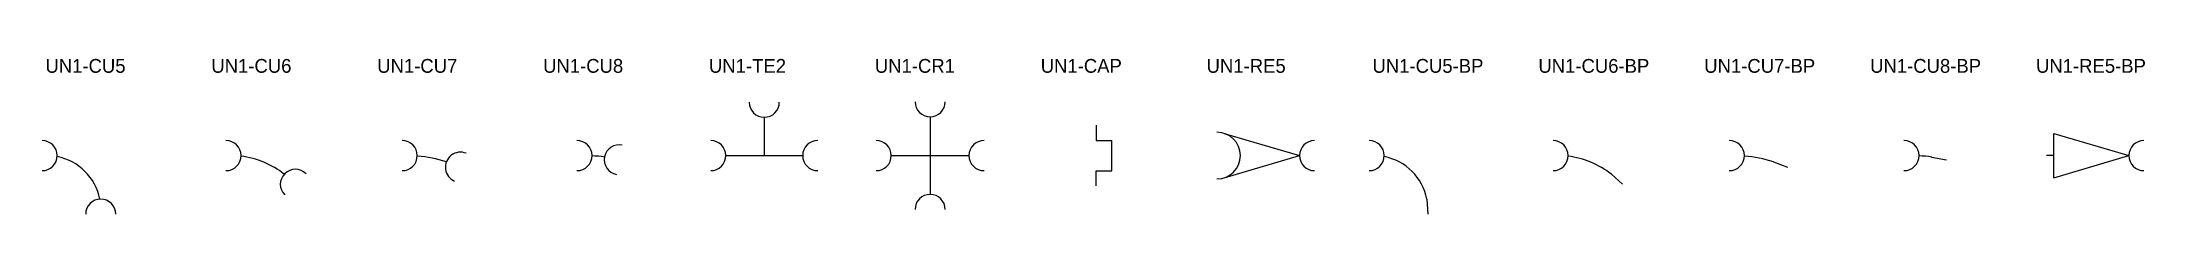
# Model space of a CAD drawing. Header units: metres. Extents: x -4 to 148, y -4 to 7.
import ezdxf

# ---------------------------------------------------------------- set-up
doc = ezdxf.new("R2010")
doc.units = ezdxf.units.M

# ---------------------------------------------------------------- blocks, each defined once
blk = doc.blocks.new('UN1-CU5')
at = {"color": 0}
for centre, radius, start, end in [((-4.24, 0), 1.09, 270, 90), ((-3.92, -3.92), 3.93, 11.148, 78.852), ((0, -4.24), 1.09, 0, 180)]:
    blk.add_arc(centre, radius, start, end, dxfattribs=at)
blk = doc.blocks.new('UN1-CU6')
at = {"color": 0}
for centre, radius, start, end in [((-2.94, 0), 1.09, 270, 90), ((-2.61, -6.31), 6.31, 51.9237, 83.0763), ((2.08, -2.08), 1.09, 45, 225)]:
    blk.add_arc(centre, radius, start, end, dxfattribs=at)
blk = doc.blocks.new('UN1-CU7')
at = {"color": 0}
for centre, radius, start, end in [((-2.19, 0), 1.09, 270, 90), ((2.02, -0.84), 1.09, 67.5, 247.5), ((-1.86, -9.36), 9.36, 72.1659, 85.3341)]:
    blk.add_arc(centre, radius, start, end, dxfattribs=at)
blk = doc.blocks.new('UN1-CU8')
at = {"color": 0}
for centre, radius, start, end in [((-1.55, 0), 1.09, 270, 90), ((1.52, -0.3), 1.09, 78.75, 258.75), ((-1.22, -12.43), 12.44, 82.2615, 86.4885)]:
    blk.add_arc(centre, radius, start, end, dxfattribs=at)
blk = doc.blocks.new('UN1-TE2')
at = {"color": 0}
for p, q in [((0, 2.78), (0, 0)), ((-2.78, 0), (2.78, 0))]:
    blk.add_line(p, q, dxfattribs=at)
for centre, start, end in [((0, 3.87), 180, 360), ((-3.87, 0), 270, 90), ((3.87, 0), 90, 270)]:
    blk.add_arc(centre, 1.09, start, end, dxfattribs=at)
blk = doc.blocks.new('UN1-CR1')
at = {"color": 0}
for p, q in [((0, 2.81), (0, -2.81)), ((-2.81, 0), (2.81, 0))]:
    blk.add_line(p, q, dxfattribs=at)
for centre, start, end in [((0, 3.9), 180, 360), ((-3.9, 0), 270, 90), ((3.9, 0), 90, 270), ((0, -3.9), 0, 180)]:
    blk.add_arc(centre, 1.09, start, end, dxfattribs=at)
blk = doc.blocks.new('UN1-CAP')
at = {"color": 0}
for p, q in [((0, 2.2), (0, 1.1)), ((0, 1.09), (1.15, 1.09)), ((1.15, -1.1), (1.15, 1.09)), ((0, -2.2), (0, -1.1)), ((0, -1.1), (1.15, -1.1))]:
    blk.add_line(p, q, dxfattribs=at)
for centre, start, end in [((0, 1.1), 180, 270), ((1.15, 1.09), 0, 90)]:
    blk.add_arc(centre, 0.000753, start, end, dxfattribs=at)
blk = doc.blocks.new('UN1-RE5')
at = {"color": 0}
for p in [(-2.72, 1.6), (-2.72, -1.6)]:
    blk.add_line(p, (2.72, 0), dxfattribs=at)
for centre, radius, start, end in [((-3.25, 0), 1.69, 270, 90), ((3.81, 0), 1.09, 90, 270)]:
    blk.add_arc(centre, radius, start, end, dxfattribs=at)
blk = doc.blocks.new('UN1-CU5-BP')
at = {"color": 0}
blk.add_line((-0.06, -3.16), (0, -4.24), dxfattribs=at)
for centre, radius, start, end in [((-4.24, 0), 1.09, 270, 90), ((-3.92, -3.92), 3.93, 11.148, 78.852)]:
    blk.add_arc(centre, radius, start, end, dxfattribs=at)
blk = doc.blocks.new('UN1-CU6-BP')
at = {"color": 0}
blk.add_line((1.28, -1.34), (2.08, -2.08), dxfattribs=at)
for centre, radius, start, end in [((-2.94, 0), 1.09, 270, 90), ((-2.61, -6.31), 6.31, 51.9237, 83.0763)]:
    blk.add_arc(centre, radius, start, end, dxfattribs=at)
blk = doc.blocks.new('UN1-CU7-BP')
at = {"color": 0}
blk.add_line((1.01, -0.44), (2.02, -0.84), dxfattribs=at)
for centre, radius, start, end in [((-2.19, 0), 1.09, 270, 90), ((-1.86, -9.36), 9.36, 72.1659, 85.3341)]:
    blk.add_arc(centre, radius, start, end, dxfattribs=at)
blk = doc.blocks.new('UN1-CU8-BP')
at = {"color": 0}
blk.add_line((0.45, -0.11), (1.52, -0.3), dxfattribs=at)
for centre, radius, start, end in [((-1.55, 0), 1.09, 270, 90), ((-1.22, -12.43), 12.44, 82.2615, 86.4885)]:
    blk.add_arc(centre, radius, start, end, dxfattribs=at)
blk = doc.blocks.new('UN1-RE5-BP')
at = {"color": 0}
for p, q in [((-2.72, 1.6), (2.72, 0)), ((-2.72, -1.6), (-2.72, 1.6)), ((-2.72, 0), (-3.25, 0)), ((-2.72, -1.6), (2.72, 0))]:
    blk.add_line(p, q, dxfattribs=at)
blk.add_arc((3.81, 0), 1.09, 90, 270, dxfattribs=at)

msp = doc.modelspace()

# ---------------------------------------------------------------- block references
for name, p in [('UN1-TE2', (48, 0)), ('UN1-CR1', (60, 0)), ('UN1-CAP', (72, 0)), ('UN1-RE5', (84, 0)), ('UN1-RE5-BP', (144, 0)), ('UN1-CU5', (0, 0)), ('UN1-CU6', (12, 0)), ('UN1-CU7', (24, 0)), ('UN1-CU8', (36, 0)), ('UN1-CU5-BP', (96, 0)), ('UN1-CU6-BP', (108, 0)), ('UN1-CU7-BP', (120, 0)), ('UN1-CU8-BP', (132, 0))]:
    msp.add_blockref(name, p)

# ---------------------------------------------------------------- texts
for s, p in [('UN1-CU5', (-4, 6)), ('UN1-CU6', (8, 6)), ('UN1-CU7', (20, 6)), ('UN1-CU8', (32, 6)), ('UN1-TE2', (44, 6)), ('UN1-CR1', (56, 6)), ('UN1-CAP', (68, 6)), ('UN1-RE5', (80, 6)), ('UN1-CU5-BP', (92, 6)), ('UN1-CU6-BP', (104, 6)), ('UN1-CU7-BP', (116, 6)), ('UN1-CU8-BP', (128, 6)), ('UN1-RE5-BP', (140, 6))]:
    msp.add_text(s, height=1).set_placement(p)

doc.saveas('drawing.dxf')
